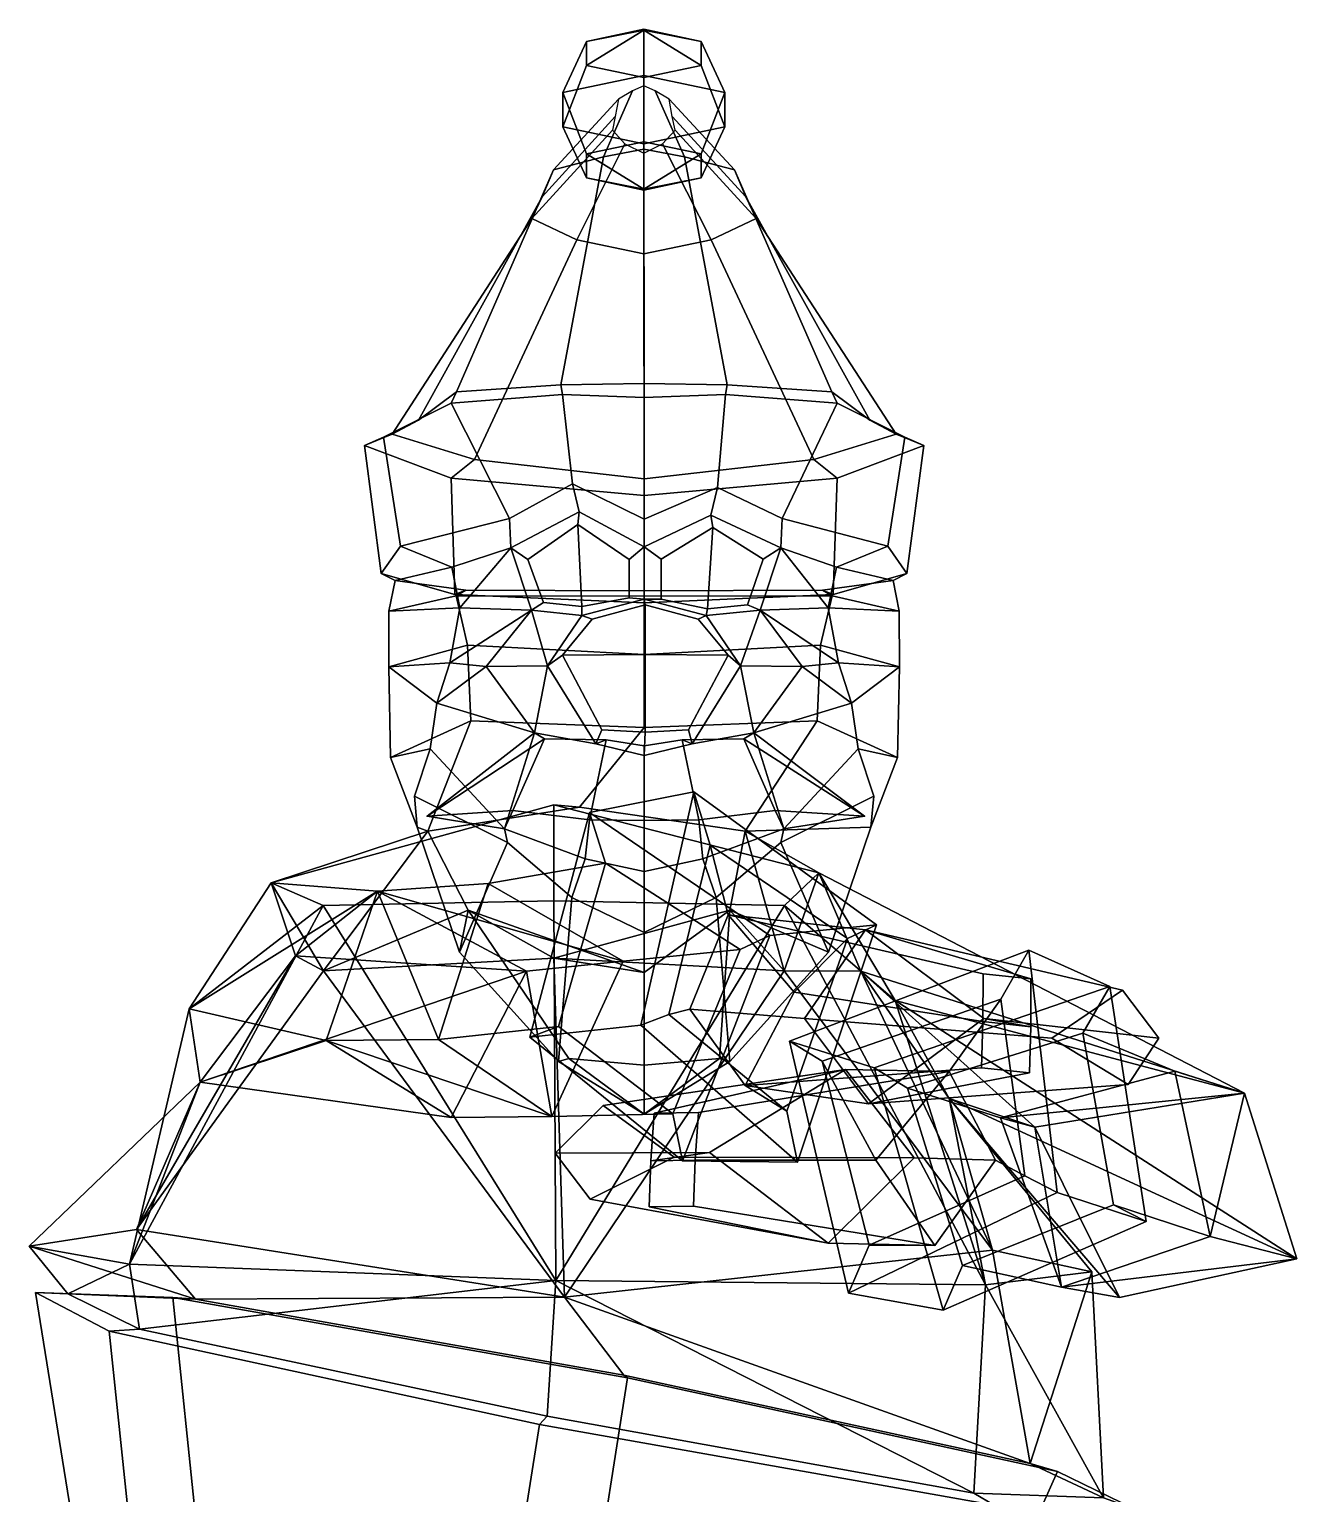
# Model space of a CAD drawing. Extents: x -127 to 175, y -163 to 359.
# Drawn here: x -126.6 to 174.9, y 11.1 to 359.3 of the extents above; entities that cross this region are included whole.
import ezdxf

# ---------------------------------------------------------------- set-up
doc = ezdxf.new("R2010")
doc.units = 0

msp = doc.modelspace()

# ---------------------------------------------------------------- linework, layer by layer
for p in [(-31.971371, 172.206116, 62.457336), (72.035202, 172.206116, 62.457336)]:
    msp.add_point(p)
for points in [[(5.949464, 356.401917, -43.923183), (19.558357, 359.2659, -50.81617), (19.558359, 348.25827, -62.08585), (0.312458, 344.208038, -52.337765)], [(19.55835, 347.810059, -23.244383), (19.558353, 359.080231, -34.727478), (5.949461, 350.674011, -30.137316)], [(5.949461, 350.674011, -30.137316), (19.558353, 359.080231, -34.727478), (5.949464, 356.401917, -43.923183)], [(19.558353, 359.080231, -34.727478), (19.558357, 359.2659, -50.81617), (5.949464, 356.401917, -43.923183)], [(19.55835, 347.810059, -23.244383), (33.167274, 350.674011, -30.137312), (19.558353, 359.080231, -34.727478)], [(19.558353, 359.080231, -34.727478), (33.167278, 356.401917, -43.923176), (19.558357, 359.2659, -50.81617)], [(33.167274, 350.674011, -30.137312), (33.167278, 356.401917, -43.923176), (19.558353, 359.080231, -34.727478)], [(33.167278, 356.401917, -43.923176), (38.804253, 344.208038, -52.337761), (19.558359, 348.25827, -62.08585), (19.558357, 359.2659, -50.81617)], [(0.312454, 336.107513, -32.84153), (5.949461, 350.674011, -30.137316), (5.949464, 356.401917, -43.923183), (0.312458, 344.208038, -52.337765)], [(38.804245, 336.107483, -32.841526), (38.804253, 344.208038, -52.337761), (33.167278, 356.401917, -43.923176), (33.167274, 350.674011, -30.137312)], [(19.55835, 332.057251, -23.09347), (19.55835, 347.810059, -23.244383), (5.949461, 350.674011, -30.137316), (0.312454, 336.107513, -32.84153)], [(5.949466, 329.64151, -55.041924), (0.312458, 344.208038, -52.337765), (19.558359, 348.25827, -62.08585), (19.558359, 332.505493, -61.93491)], [(19.55835, 332.057251, -23.09347), (38.804245, 336.107483, -32.841526), (33.167274, 350.674011, -30.137312), (19.55835, 347.810059, -23.244383)], [(33.167278, 329.64151, -55.04192), (19.558359, 332.505493, -61.93491), (19.558359, 348.25827, -62.08585), (38.804253, 344.208038, -52.337761)], [(19.548365, 345.826202, -30.277155), (16.852943, 344.662018, -30.768223), (9.973687, 328.925507, 26.226767), (19.600195, 330.736542, 29.220121)], [(19.548365, 345.826202, -30.277155), (19.600195, 330.736542, 29.220121), (29.226702, 328.925507, 26.226767), (22.243788, 344.662018, -30.768223)], [(13.512443, 342.667236, -31.609667), (12.762426, 338.558624, -33.342739), (-4.635299, 319.430664, 10.533323), (-1.956671, 325.822296, 21.097631)], [(16.852943, 344.662018, -30.768223), (13.512443, 342.667236, -31.609667), (-1.956671, 325.822296, 21.097631), (9.973687, 328.925507, 26.226767)], [(0.312454, 336.107513, -32.84153), (0.312458, 344.208038, -52.337765), (5.949466, 329.64151, -55.041924), (5.949463, 323.913574, -41.256058)], [(22.243788, 344.662018, -30.768223), (29.226702, 328.925507, 26.226767), (41.157063, 325.822296, 21.097633), (25.584288, 342.667236, -31.609665)], [(25.584288, 342.667236, -31.609665), (41.157063, 325.822296, 21.097633), (43.835686, 319.430664, 10.533326), (26.334301, 338.558624, -33.342739)], [(38.804245, 336.107483, -32.841526), (33.167274, 323.913574, -41.256054), (33.167278, 329.64151, -55.04192), (38.804253, 344.208038, -52.337761)], [(12.762426, 338.558624, -33.342739), (12.075766, 335.244446, -34.740711), (-7.087656, 314.274902, 2.011703), (-4.635299, 319.430664, 10.533323)], [(26.334301, 338.558624, -33.342739), (43.835686, 319.430664, 10.533326), (46.288048, 314.274902, 2.011707), (27.020964, 335.244446, -34.740707)], [(12.075766, 335.244446, -34.740711), (15.076711, 332.00473, -36.107235), (3.630005, 309.235016, -6.318373), (-7.087656, 314.274902, 2.011703)], [(19.55835, 332.057251, -23.09347), (0.312454, 336.107513, -32.84153), (5.949463, 323.913574, -41.256058), (19.558352, 321.049622, -34.363125)], [(19.55835, 332.057251, -23.09347), (19.558352, 321.049622, -34.363125), (33.167274, 323.913574, -41.256054), (38.804245, 336.107483, -32.841526)], [(27.020964, 335.244446, -34.740707), (46.288048, 314.274902, 2.011707), (35.570377, 309.235016, -6.318371), (24.020016, 332.00473, -36.107235)], [(15.076711, 332.00473, -36.107235), (19.548363, 329.822174, -37.027882), (19.600191, 305.839722, -11.930279), (3.630005, 309.235016, -6.318373)], [(19.558346, 321.23526, -50.451759), (5.949466, 329.64151, -55.041924), (19.558359, 332.505493, -61.93491)], [(24.020016, 332.00473, -36.107235), (35.570377, 309.235016, -6.318371), (19.600191, 305.839722, -11.930279), (19.548363, 329.822174, -37.027882)], [(19.558346, 321.23526, -50.451759), (19.558359, 332.505493, -61.93491), (33.167278, 329.64151, -55.04192)], [(-25.020376, 273.04834, 51.56694), (-0.160071, 274.691772, 64.43219), (9.973687, 328.925507, 26.226767), (-1.956671, 325.822296, 21.097631)], [(19.628193, 275.02301, 71.859871), (19.600195, 330.736542, 29.220121), (9.973687, 328.925507, 26.226767), (-0.160071, 274.691772, 64.43219)], [(5.949463, 323.913574, -41.256058), (5.949466, 329.64151, -55.041924), (19.558346, 321.23526, -50.451759)], [(33.167274, 323.913574, -41.256054), (19.558346, 321.23526, -50.451759), (33.167278, 329.64151, -55.04192)], [(19.628193, 275.02301, 71.859871), (39.416451, 274.691772, 64.43219), (29.226702, 328.925507, 26.226767), (19.600195, 330.736542, 29.220121)], [(64.276764, 273.04834, 51.56694), (41.157063, 325.822296, 21.097633), (29.226702, 328.925507, 26.226767), (39.416451, 274.691772, 64.43219)], [(-34.060909, 266.35083, 24.119753), (-25.020376, 273.04834, 51.56694), (-1.956671, 325.822296, 21.097631), (-4.635299, 319.430664, 10.533323)], [(19.558352, 321.049622, -34.363125), (5.949463, 323.913574, -41.256058), (19.558346, 321.23526, -50.451759)], [(19.558352, 321.049622, -34.363125), (19.558346, 321.23526, -50.451759), (33.167274, 323.913574, -41.256054)], [(73.317299, 266.35083, 24.119753), (43.835686, 319.430664, 10.533326), (41.157063, 325.822296, 21.097633), (64.276764, 273.04834, 51.56694)], [(-40.330849, 263.036377, 1.151556), (-34.060909, 266.35083, 24.119753), (-4.635299, 319.430664, 10.533323), (-7.087656, 314.274902, 2.011703)], [(79.587234, 263.036377, 1.151556), (46.288048, 314.274902, 2.011707), (43.835686, 319.430664, 10.533326), (73.317299, 266.35083, 24.119753)], [(-20.742933, 256.957275, -19.587427), (-40.330849, 263.036377, 1.151556), (-7.087656, 314.274902, 2.011703), (3.630005, 309.235016, -6.318373)], [(59.999313, 256.957275, -19.587427), (35.570377, 309.235016, -6.318371), (46.288048, 314.274902, 2.011707), (79.587234, 263.036377, 1.151556)], [(19.628191, 252.391937, -38.555843), (-20.742933, 256.957275, -19.587427), (3.630005, 309.235016, -6.318373), (19.600191, 305.839722, -11.930279)], [(19.628191, 252.391937, -38.555843), (19.600191, 305.839722, -11.930279), (35.570377, 309.235016, -6.318371), (59.999313, 256.957275, -19.587427)], [(-26.262728, 270.369202, 56.178581), (-25.020376, 273.04834, 51.56694), (-34.060909, 266.35083, 24.119753), (-42.359589, 262.294495, 25.529703)], [(0.228594, 272.434296, 69.337517), (-0.160071, 274.691772, 64.43219), (-25.020376, 273.04834, 51.56694), (-26.262728, 270.369202, 56.178581)], [(2.58542, 251.157349, 73.54554), (0.228594, 272.434296, 69.337517), (-26.262728, 270.369202, 56.178581), (-12.355315, 242.91156, 62.431095)], [(19.628193, 271.686127, 75.453018), (19.628193, 275.02301, 71.859871), (-0.160071, 274.691772, 64.43219), (0.228594, 272.434296, 69.337517)], [(19.628191, 242.8284, 77.769554), (19.628193, 271.686127, 75.453018), (0.228594, 272.434296, 69.337517), (2.58542, 251.157349, 73.54554)], [(19.628191, 242.8284, 77.769554), (37.074688, 250.352966, 73.615913), (39.027786, 272.434296, 69.337517), (19.628193, 271.686127, 75.453018)], [(19.628193, 271.686127, 75.453018), (39.027786, 272.434296, 69.337517), (39.416451, 274.691772, 64.43219), (19.628193, 275.02301, 71.859871)], [(37.074688, 250.352966, 73.615913), (52.483738, 242.91156, 62.431103), (65.519119, 270.369171, 56.178581), (39.027786, 272.434296, 69.337517)], [(39.027786, 272.434296, 69.337517), (65.519119, 270.369171, 56.178581), (64.276764, 273.04834, 51.56694), (39.416451, 274.691772, 64.43219)], [(65.519119, 270.369171, 56.178581), (81.615974, 262.294495, 25.529703), (73.317299, 266.35083, 24.119753), (64.276764, 273.04834, 51.56694)], [(-12.355315, 242.91156, 62.431095), (-26.262728, 270.369202, 56.178581), (-42.359589, 262.294495, 25.529703), (-38.312523, 236.339661, 43.871044)], [(52.483738, 242.91156, 62.431103), (77.568916, 236.339661, 43.871044), (81.615974, 262.294495, 25.529703), (65.519119, 270.369171, 56.178581)], [(-42.359589, 262.294495, 25.529703), (-34.060909, 266.35083, 24.119753), (-40.330849, 263.036377, 1.151556), (-46.885277, 260.283508, -0.272045)], [(81.615974, 262.294495, 25.529703), (86.141663, 260.283508, -0.272045), (79.587234, 263.036377, 1.151556), (73.317299, 266.35083, 24.119753)], [(-46.885277, 260.283508, -0.272045), (-40.330849, 263.036377, 1.151556), (-20.742933, 256.957275, -19.587427), (-26.27165, 252.506104, -23.021252)], [(-38.312523, 236.339661, 43.871044), (-42.359589, 262.294495, 25.529703), (-46.885277, 260.283508, -0.272045), (-42.885941, 229.900299, 6.569242)], [(86.141663, 260.283508, -0.272045), (65.528038, 252.506104, -23.021252), (59.999313, 256.957275, -19.587427), (79.587234, 263.036377, 1.151556)], [(77.568916, 236.339661, 43.871044), (82.142326, 229.900299, 6.569242), (86.141663, 260.283508, -0.272045), (81.615974, 262.294495, 25.529703)], [(-42.885941, 229.900299, 6.569242), (-46.885277, 260.283508, -0.272045), (-26.27165, 252.506104, -23.021252), (-25.376324, 224.893066, -19.244621)], [(82.142326, 229.900299, 6.569242), (64.632713, 224.893066, -19.244621), (65.528038, 252.506104, -23.021252), (86.141663, 260.283508, -0.272045)], [(-26.27165, 252.506104, -23.021252), (-20.742933, 256.957275, -19.587427), (19.628191, 252.391937, -38.555843), (19.628191, 248.39328, -42.775372)], [(65.528038, 252.506104, -23.021252), (19.628191, 248.39328, -42.775372), (19.628191, 252.391937, -38.555843), (59.999313, 256.957275, -19.587427)], [(-25.376324, 224.893066, -19.244621), (-26.27165, 252.506104, -23.021252), (19.628191, 248.39328, -42.775372), (19.628189, 222.88504, -38.912556)], [(2.58542, 251.157349, 73.54554), (-12.355315, 242.91156, 62.431095), (-12.062606, 235.97821, 60.931107), (4.154111, 244.5112, 72.894707)], [(19.628191, 242.8284, 77.769554), (2.58542, 251.157349, 73.54554), (4.154111, 244.5112, 72.894707), (19.628191, 236.220062, 75.045845)], [(64.632713, 224.893066, -19.244621), (19.628189, 222.88504, -38.912556), (19.628191, 248.39328, -42.775372), (65.528038, 252.506104, -23.021252)], [(19.628191, 242.8284, 77.769554), (19.628191, 236.220062, 75.045845), (35.505993, 243.704346, 72.908783), (37.074688, 250.352966, 73.615913)], [(37.074688, 250.352966, 73.615913), (35.505993, 243.704346, 72.908783), (52.191025, 235.97821, 60.931107), (52.483738, 242.91156, 62.431103)], [(3.895263, 241.538635, 70.4319), (4.154111, 244.5112, 72.894707), (-12.062606, 235.97821, 60.931107), (-8.041869, 233.169922, 60.616325)], [(3.895263, 241.538635, 70.4319), (16.043137, 233.166748, 72.05793), (19.628191, 236.220062, 75.045845), (4.154111, 244.5112, 72.894707)], [(-26.146982, 231.401642, 44.291542), (-12.062606, 235.97821, 60.931107), (-12.355315, 242.91156, 62.431095), (-38.312523, 236.339661, 43.871044)], [(4.79462, 222.045532, 68.602371), (3.895263, 241.538635, 70.4319), (-8.041869, 233.169922, 60.616325), (-4.294868, 222.980103, 63.510147)], [(16.043137, 233.166748, 72.05793), (3.895263, 241.538635, 70.4319), (4.79462, 222.045532, 68.602371), (16.043137, 224.0495, 72.90213)], [(36.012863, 240.843506, 70.23085), (35.505993, 243.704346, 72.908783), (19.628191, 236.220062, 75.045845), (23.666384, 233.286011, 72.238243)], [(23.666384, 233.286011, 72.238243), (23.666384, 223.781403, 73.280487), (34.69585, 221.433167, 67.97216), (36.012863, 240.843506, 70.23085)], [(34.69585, 221.433167, 67.97216), (44.258175, 222.429199, 61.68544), (47.932209, 233.289429, 58.112831), (36.012863, 240.843506, 70.23085)], [(36.012863, 240.843506, 70.23085), (47.932209, 233.289429, 58.112831), (52.191025, 235.97821, 60.931107), (35.505993, 243.704346, 72.908783)], [(65.403366, 231.401642, 44.291542), (77.568916, 236.339661, 43.871044), (52.483738, 242.91156, 62.431103), (52.191025, 235.97821, 60.931107)], [(-38.312523, 236.339661, 43.871044), (-42.885941, 229.900299, 6.569242), (-39.580399, 228.237183, 7.375285), (-26.146982, 231.401642, 44.291542)], [(-24.174232, 221.700012, 44.618198), (-12.062606, 235.97821, 60.931107), (-26.146982, 231.401642, 44.291542)], [(-7.132339, 221.139404, 64.51149), (-12.062606, 235.97821, 60.931107), (-24.174232, 221.700012, 44.618198)], [(-4.294868, 222.980103, 63.510147), (-8.041869, 233.169922, 60.616325), (-12.062606, 235.97821, 60.931107), (-7.132339, 221.139404, 64.51149)], [(16.043137, 224.0495, 72.90213), (19.628191, 223.802063, 76.106529), (19.628191, 236.220062, 75.045845), (16.043137, 233.166748, 72.05793)], [(23.666384, 223.781403, 73.280487), (23.666384, 233.286011, 72.238243), (19.628191, 236.220062, 75.045845), (19.628191, 223.802063, 76.106529)], [(44.258175, 222.429199, 61.68544), (47.260761, 221.139404, 64.51149), (52.191025, 235.97821, 60.931107), (47.932209, 233.289429, 58.112831)], [(47.260761, 221.139404, 64.51149), (63.430611, 221.700012, 44.618198), (52.191025, 235.97821, 60.931107)], [(63.430611, 221.700012, 44.618198), (65.403366, 231.401642, 44.291542), (52.191025, 235.97821, 60.931107)], [(77.568916, 236.339661, 43.871044), (65.403366, 231.401642, 44.291542), (78.836792, 228.237183, 7.375285), (82.142326, 229.900299, 6.569242)], [(-42.885941, 229.900299, 6.569242), (-25.376324, 224.893066, -19.244621), (-22.790195, 225.941895, -18.937723), (-39.580399, 228.237183, 7.375285)], [(-26.146982, 231.401642, 44.291542), (-39.580399, 228.237183, 7.375285), (-41.084808, 220.88385, 8.424358), (-24.174232, 221.700012, 44.618198)], [(82.142326, 229.900299, 6.569242), (78.836792, 228.237183, 7.375285), (62.046581, 225.941895, -18.937723), (64.632713, 224.893066, -19.244621)], [(65.403366, 231.401642, 44.291542), (63.430611, 221.700012, 44.618198), (80.341194, 220.88385, 8.424358), (78.836792, 228.237183, 7.375285)], [(-41.084808, 220.88385, 8.424358), (-39.580399, 228.237183, 7.375285), (-22.790195, 225.941895, -18.937723), (-25.102558, 224.563232, -21.365282)], [(80.341194, 220.88385, 8.424358), (64.35894, 224.563232, -21.365282), (62.046581, 225.941895, -18.937723), (78.836792, 228.237183, 7.375285)], [(-41.10659, 207.689941, 10.603291), (-41.084808, 220.88385, 8.424358), (-25.102558, 224.563232, -21.365282), (-22.35778, 212.86618, -22.849012)], [(-25.376324, 224.893066, -19.244621), (19.628189, 222.88504, -38.912556), (19.628189, 225.715363, -36.097126), (-22.790195, 225.941895, -18.937723)], [(-25.102558, 224.563232, -21.365282), (-22.790195, 225.941895, -18.937723), (19.628189, 225.715363, -36.097126), (19.628187, 224.489075, -36.442921)], [(-22.35778, 212.86618, -22.849012), (-25.102558, 224.563232, -21.365282), (19.628187, 224.489075, -36.442921), (19.628178, 210.612854, -34.983601)], [(4.79462, 222.045532, 68.602371), (-4.294868, 222.980103, 63.510147), (-7.132339, 221.139404, 64.51149), (4.827512, 219.85849, 70.798203)], [(4.79462, 222.045532, 68.602371), (4.827512, 219.85849, 70.798203), (19.628191, 223.802063, 76.106529), (16.043137, 224.0495, 72.90213)], [(19.886574, 222.41571, 90.498352), (19.628191, 223.802063, 76.106529), (4.827512, 219.85849, 70.798203), (7.2637, 218.981445, 86.981834)], [(61.614162, 212.86618, -22.849012), (19.628178, 210.612854, -34.983601), (19.628187, 224.489075, -36.442921), (64.35894, 224.563232, -21.365282)], [(64.35894, 224.563232, -21.365282), (19.628187, 224.489075, -36.442921), (19.628189, 225.715363, -36.097126), (62.046581, 225.941895, -18.937723)], [(64.632713, 224.893066, -19.244621), (62.046581, 225.941895, -18.937723), (19.628189, 225.715363, -36.097126), (19.628189, 222.88504, -38.912556)], [(19.886574, 222.41571, 90.498352), (32.509445, 218.981445, 86.981834), (34.428871, 219.85849, 70.798203), (19.628191, 223.802063, 76.106529)], [(34.69585, 221.433167, 67.97216), (23.666384, 223.781403, 73.280487), (19.628191, 223.802063, 76.106529), (34.428871, 219.85849, 70.798203)], [(80.362976, 207.689941, 10.603291), (61.614162, 212.86618, -22.849012), (64.35894, 224.563232, -21.365282), (80.341194, 220.88385, 8.424358)], [(-24.174232, 221.700012, 44.618198), (-41.084808, 220.88385, 8.424358), (-41.10659, 207.689941, 10.603291), (-26.616001, 208.60083, 44.467022)], [(-26.616001, 208.60083, 44.467022), (-7.132339, 221.139404, 64.51149), (-24.174232, 221.700012, 44.618198)], [(-17.962025, 207.784119, 67.688042), (-7.132339, 221.139404, 64.51149), (-26.616001, 208.60083, 44.467022)], [(-17.962025, 207.784119, 67.688042), (-3.330264, 207.937439, 70.722473), (-7.132339, 221.139404, 64.51149)], [(-3.330264, 207.937439, 70.722473), (4.827512, 219.85849, 70.798203), (-7.132339, 221.139404, 64.51149)], [(0.187371, 210.417114, 88.179169), (7.2637, 218.981445, 86.981834), (4.827512, 219.85849, 70.798203), (-3.330264, 207.937439, 70.722473)], [(19.886574, 210.598816, 94.62838), (19.886574, 222.41571, 90.498352), (7.2637, 218.981445, 86.981834), (0.187371, 210.417114, 88.179169)], [(19.886574, 210.598816, 94.62838), (39.585773, 210.417114, 88.179169), (32.509445, 218.981445, 86.981834), (19.886574, 222.41571, 90.498352)], [(39.585773, 210.417114, 88.179169), (42.586647, 207.937439, 70.722473), (34.428871, 219.85849, 70.798203), (32.509445, 218.981445, 86.981834)], [(34.69585, 221.433167, 67.97216), (34.428871, 219.85849, 70.798203), (47.260761, 221.139404, 64.51149), (44.258175, 222.429199, 61.68544)], [(42.586647, 207.937439, 70.722473), (47.260761, 221.139404, 64.51149), (34.428871, 219.85849, 70.798203)], [(57.218407, 207.784119, 67.688042), (47.260761, 221.139404, 64.51149), (42.586647, 207.937439, 70.722473)], [(65.872391, 208.60083, 44.467022), (63.430611, 221.700012, 44.618198), (47.260761, 221.139404, 64.51149)], [(57.218407, 207.784119, 67.688042), (65.872391, 208.60083, 44.467022), (47.260761, 221.139404, 64.51149)], [(63.430611, 221.700012, 44.618198), (65.872391, 208.60083, 44.467022), (80.362976, 207.689941, 10.603291), (80.341194, 220.88385, 8.424358)], [(-40.670235, 186.135681, 11.965978), (-41.10659, 207.689941, 10.603291), (-22.35778, 212.86618, -22.849012), (-21.565063, 194.87851, -19.938166)], [(-21.565063, 194.87851, -19.938166), (-22.35778, 212.86618, -22.849012), (19.628178, 210.612854, -34.983601), (19.628178, 193.252808, -30.552441)], [(60.821445, 194.87851, -19.938166), (19.628178, 193.252808, -30.552441), (19.628178, 210.612854, -34.983601), (61.614162, 212.86618, -22.849012)], [(79.926628, 186.135681, 11.965977), (60.821445, 194.87851, -19.938166), (61.614162, 212.86618, -22.849012), (80.362976, 207.689941, 10.603291)], [(9.611699, 192.669128, 83.343475), (0.187371, 210.417114, 88.179169), (-3.330264, 207.937439, 70.722473), (8.161731, 189.350403, 70.473747)], [(19.886574, 192.147644, 88.573502), (19.886574, 210.598816, 94.62838), (0.187371, 210.417114, 88.179169), (9.611699, 192.669128, 83.343475)], [(19.886574, 192.147644, 88.573502), (30.161448, 192.669128, 83.343475), (39.585773, 210.417114, 88.179169), (19.886574, 210.598816, 94.62838)], [(30.161448, 192.669128, 83.343475), (31.094652, 189.350403, 70.473747), (42.586647, 207.937439, 70.722473), (39.585773, 210.417114, 88.179169)], [(-26.616001, 208.60083, 44.467022), (-41.10659, 207.689941, 10.603291), (-29.682076, 199.077454, 43.910244)], [(-31.287819, 188.147583, 44.088947), (-29.682076, 199.077454, 43.910244), (-41.10659, 207.689941, 10.603291), (-40.670235, 186.135681, 11.965978)], [(-29.682076, 199.077454, 43.910244), (-17.962025, 207.784119, 67.688042), (-26.616001, 208.60083, 44.467022)], [(-6.465404, 191.970764, 64.57061), (-17.962025, 207.784119, 67.688042), (-29.682076, 199.077454, 43.910244)], [(-6.465404, 191.970764, 64.57061), (-3.330264, 207.937439, 70.722473), (-17.962025, 207.784119, 67.688042)], [(8.161731, 189.350403, 70.473747), (-3.330264, 207.937439, 70.722473), (-6.465404, 191.970764, 64.57061)], [(31.094652, 189.350403, 70.473747), (45.721786, 191.970764, 64.57061), (42.586647, 207.937439, 70.722473)], [(45.721786, 191.970764, 64.57061), (57.218407, 207.784119, 67.688042), (42.586647, 207.937439, 70.722473)], [(45.721786, 191.970764, 64.57061), (68.938461, 199.077454, 43.910244), (57.218407, 207.784119, 67.688042)], [(68.938461, 199.077454, 43.910244), (65.872391, 208.60083, 44.467022), (57.218407, 207.784119, 67.688042)], [(65.872391, 208.60083, 44.467022), (68.938461, 199.077454, 43.910244), (80.362976, 207.689941, 10.603291)], [(70.544205, 188.147583, 44.088947), (79.926628, 186.135681, 11.965977), (80.362976, 207.689941, 10.603291), (68.938461, 199.077454, 43.910244)], [(-31.287819, 188.147583, 44.088947), (-13.573413, 169.144806, 70.879959), (-6.465404, 191.970764, 64.57061), (-29.682076, 199.077454, 43.910244)], [(70.544205, 188.147583, 44.088947), (68.938461, 199.077454, 43.910244), (45.721786, 191.970764, 64.57061), (52.829796, 169.144806, 70.879959)], [(-34.341694, 169.524017, 16.07509), (-40.670235, 186.135681, 11.965978), (-21.565063, 194.87851, -19.938166), (-31.785681, 168.64563, 17.863941)], [(-4.099214, 190.55011, 78.570831), (-6.465404, 191.970764, 64.57061), (-31.971371, 172.206116, 62.457336)], [(-31.971371, 172.206116, 62.457336), (-6.465404, 191.970764, 64.57061), (-13.573413, 169.144806, 70.879959)], [(-31.785681, 168.64563, 17.863941), (-21.565063, 194.87851, -19.938166), (19.628178, 193.252808, -30.552441), (4.272849, 174.308746, -2.106476)], [(-4.099214, 190.55011, 78.570831), (10.598157, 190.287842, 78.687943), (8.161731, 189.350403, 70.473747), (-6.465404, 191.970764, 64.57061)], [(43.698383, 168.64563, 17.863939), (4.272849, 174.308746, -2.106476), (19.628178, 193.252808, -30.552441), (60.821445, 194.87851, -19.938166)], [(19.886574, 192.147644, 88.573502), (9.611699, 192.669128, 83.343475), (8.161731, 189.350403, 70.473747), (19.628191, 186.563049, 76.393234)], [(19.886574, 192.147644, 88.573502), (19.628191, 186.563049, 76.393234), (31.094652, 189.350403, 70.473747), (30.161448, 192.669128, 83.343475)], [(43.355598, 190.55011, 78.570831), (45.721786, 191.970764, 64.57061), (31.094652, 189.350403, 70.473747), (28.658226, 190.287842, 78.687943)], [(43.355598, 190.55011, 78.570831), (72.035202, 172.206116, 62.457336), (45.721786, 191.970764, 64.57061)], [(73.598076, 169.524017, 16.075089), (43.698383, 168.64563, 17.863939), (60.821445, 194.87851, -19.938166), (79.926628, 186.135681, 11.965977)], [(72.035202, 172.206116, 62.457336), (52.829796, 169.144806, 70.879959), (45.721786, 191.970764, 64.57061)], [(-34.341694, 169.524017, 16.07509), (-35.011044, 176.889496, 47.259228), (-31.287819, 188.147583, 44.088947), (-40.670235, 186.135681, 11.965978)], [(-31.287819, 188.147583, 44.088947), (-35.011044, 176.889496, 47.259228), (-12.890243, 165.923065, 61.868774), (-13.573413, 169.144806, 70.879959)], [(-11.576415, 173.501404, 80.964844), (-4.099214, 190.55011, 78.570831), (-31.971371, 172.206116, 62.457336)], [(10.598157, 190.287842, 78.687943), (-4.099214, 190.55011, 78.570831), (-11.576415, 173.501404, 80.964844), (6.637204, 171.310089, 89.632408)], [(6.637204, 171.310089, 89.632408), (19.628191, 171.106628, 90.316116), (19.628191, 188.87384, 81.436508), (10.598157, 190.287842, 78.687943)], [(19.628191, 188.87384, 81.436508), (19.628191, 186.563049, 76.393234), (8.161731, 189.350403, 70.473747), (10.598157, 190.287842, 78.687943)], [(32.619179, 171.310089, 89.632408), (28.658226, 190.287842, 78.687943), (19.628191, 188.87384, 81.436508), (19.628191, 171.106628, 90.316116)], [(19.628191, 188.87384, 81.436508), (28.658226, 190.287842, 78.687943), (31.094652, 189.350403, 70.473747), (19.628191, 186.563049, 76.393234)], [(28.658226, 190.287842, 78.687943), (32.619179, 171.310089, 89.632408), (50.832798, 173.501404, 80.964844), (43.355598, 190.55011, 78.570831)], [(50.832798, 173.501404, 80.964844), (72.035202, 172.206116, 62.457336), (43.355598, 190.55011, 78.570831)], [(70.544205, 188.147583, 44.088947), (52.829796, 169.144806, 70.879959), (52.146626, 165.923065, 61.868774), (74.267433, 176.889496, 47.259228)], [(73.598076, 169.524017, 16.075089), (79.926628, 186.135681, 11.965977), (70.544205, 188.147583, 44.088947), (74.267433, 176.889496, 47.259228)], [(18.82136, 122.499359, 206.191589), (31.489553, 177.960297, 181.13266), (6.671842, 173.052612, 160.897537), (-7.522349, 119.63208, 186.321945)], [(49.513577, 143.835571, 110.690933), (6.671842, 173.052612, 160.897537), (31.489553, 177.960297, 181.13266), (74.940384, 146.313751, 131.776413)], [(18.82136, 122.499359, 206.191589), (25.528318, 125.03598, 197.341125), (35.369759, 165.299347, 177.98053), (31.489553, 177.960297, 181.13266)], [(74.940384, 146.313751, 131.776413), (31.489553, 177.960297, 181.13266), (35.369759, 165.299347, 177.98053), (68.042732, 143.077179, 140.965988)], [(-1.853932, 174.900818, 2.414005), (-1.857344, 152.070068, -48.561859), (-56.752666, 150.964569, -39.722935), (-69.100403, 156.30014, -4.480221)], [(-1.853932, 174.900818, 2.414005), (-69.100403, 156.30014, -4.480221), (-31.785681, 168.64563, 17.863941), (4.272849, 174.308746, -2.106476)], [(-12.890243, 165.923065, 61.868774), (-35.011044, 176.889496, 47.259228), (-34.341694, 169.524017, 16.07509), (-24.263626, 139.876556, 32.069515)], [(-1.853932, 174.900818, 2.414005), (61.159542, 158.675873, -1.488759), (53.064346, 150.964569, -39.722935), (-1.857344, 152.070068, -48.561859)], [(4.272849, 174.308746, -2.106476), (43.698383, 168.64563, 17.863939), (61.159542, 158.675873, -1.488759), (-1.853932, 174.900818, 2.414005)], [(52.146626, 165.923065, 61.868774), (63.520008, 139.876556, 32.069515), (73.598076, 169.524017, 16.075089), (74.267433, 176.889496, 47.259228)], [(-13.573413, 169.144806, 70.879959), (-11.576415, 173.501404, 80.964844), (-31.971371, 172.206116, 62.457336)], [(6.637204, 171.310089, 89.632408), (-11.576415, 173.501404, 80.964844), (-13.573413, 169.144806, 70.879959), (5.635577, 162.011047, 79.726784)], [(-7.522349, 119.63208, 186.321945), (6.671842, 173.052612, 160.897537), (10.422554, 160.988525, 157.826309), (-0.70543, 122.167633, 177.332352)], [(19.628191, 171.106628, 90.316116), (6.637204, 171.310089, 89.632408), (5.635577, 162.011047, 79.726784), (19.628191, 159.04425, 85.198151)], [(49.513577, 143.835571, 110.690933), (42.503601, 140.503601, 120.036133), (10.422554, 160.988525, 157.826309), (6.671842, 173.052612, 160.897537)], [(19.628191, 171.106628, 90.316116), (19.628191, 159.04425, 85.198151), (33.620804, 162.011047, 79.726784), (32.619179, 171.310089, 89.632408)], [(32.619179, 171.310089, 89.632408), (33.620804, 162.011047, 79.726784), (52.829796, 169.144806, 70.879959), (50.832798, 173.501404, 80.964844)], [(52.829796, 169.144806, 70.879959), (72.035202, 172.206116, 62.457336), (50.832798, 173.501404, 80.964844)], [(-69.100403, 156.30014, -4.480221), (-56.614574, 135.401886, 55.802441), (-31.785681, 168.64563, 17.863941)], [(-56.614574, 135.401886, 55.802441), (-22.191244, 149.813568, 40.793888), (-31.785681, 168.64563, 17.863941)], [(-24.263626, 139.876556, 32.069515), (-34.341694, 169.524017, 16.07509), (-31.785681, 168.64563, 17.863941), (-22.191244, 149.813568, 40.793888)], [(2.453282, 152.859558, 81.774635), (5.635577, 162.011047, 79.726784), (-13.573413, 169.144806, 70.879959), (-12.890243, 165.923065, 61.868774)], [(36.803097, 152.859558, 81.774635), (52.146626, 165.923065, 61.868774), (52.829796, 169.144806, 70.879959), (33.620804, 162.011047, 79.726784)], [(63.520008, 139.876556, 32.069515), (39.996216, 149.813568, 40.793888), (43.698383, 168.64563, 17.863939), (73.598076, 169.524017, 16.075089)], [(52.935226, 135.401855, 55.802437), (43.698383, 168.64563, 17.863939), (39.996216, 149.813568, 40.793888)], [(61.159542, 158.675873, -1.488759), (43.698383, 168.64563, 17.863939), (52.935226, 135.401855, 55.802437)], [(-0.731843, 113.875031, 63.821434), (2.453282, 152.859558, 81.774635), (-12.890243, 165.923065, 61.868774), (-24.263626, 139.876556, 32.069515)], [(30.49922, 126.28125, 184.112595), (39.592201, 148.743561, 167.767532), (35.369759, 165.299347, 177.98053), (25.528318, 125.03598, 197.341125)], [(55.291569, 130.310455, 142.788666), (68.042732, 143.077179, 140.965988), (35.369759, 165.299347, 177.98053), (39.592201, 148.743561, 167.767532)], [(39.988224, 113.875031, 63.821434), (63.520008, 139.876556, 32.069515), (52.146626, 165.923065, 61.868774), (36.803097, 152.859558, 81.774635)], [(-0.70543, 122.167633, 177.332352), (10.422554, 160.988525, 157.826309), (-17.451403, 156.171936, 135.307678), (-29.315514, 119.039398, 155.511093)], [(-17.451403, 156.171936, 135.307678), (10.422554, 160.988525, 157.826309), (42.503601, 140.503601, 120.036133), (14.651062, 137.696838, 97.21035)], [(19.628191, 144.514069, 88.140846), (19.628191, 159.04425, 85.198151), (5.635577, 162.011047, 79.726784), (2.453282, 152.859558, 81.774635)], [(19.628191, 144.514069, 88.140846), (36.803097, 152.859558, 81.774635), (33.620804, 162.011047, 79.726784), (19.628191, 159.04425, 85.198151)], [(71.149864, 135.313904, 43.383045), (61.159542, 158.675873, -1.488759), (52.935226, 135.401855, 55.802437)], [(79.321823, 128.3125, -33.13237), (53.064346, 150.964569, -39.722935), (61.159542, 158.675873, -1.488759)], [(71.149864, 135.313904, 43.383045), (162.480103, 106.338013, 39.383327), (61.159542, 158.675873, -1.488759)], [(79.321823, 128.3125, -33.13237), (61.159542, 158.675873, -1.488759), (162.480103, 106.338013, 39.383327)], [(-88.612221, 126.347473, -20.511158), (-69.100403, 156.30014, -4.480221), (-56.752666, 150.964569, -39.722935)], [(-88.612221, 126.347473, -20.511158), (-43.767475, 154.315033, 88.724106), (-69.100403, 156.30014, -4.480221)], [(-88.612221, 126.347473, -20.511158), (-56.020138, 118.820343, 105.61573), (-43.767475, 154.315033, 88.724106)], [(-63.290676, 138.938324, 23.142221), (-56.614574, 135.401886, 55.802441), (-69.100403, 156.30014, -4.480221)], [(-63.290676, 138.938324, 23.142221), (-69.100403, 156.30014, -4.480221), (-43.767475, 154.315033, 88.724106)], [(-63.290676, 138.938324, 23.142221), (-43.767475, 154.315033, 88.724106), (-8.319606, 135.321503, 59.985538)], [(-29.315514, 119.039398, 155.511093), (-43.767475, 154.315033, 88.724106), (-56.020138, 118.820343, 105.61573)], [(14.651062, 137.696838, 97.21035), (-43.767475, 154.315033, 88.724106), (-17.451403, 156.171936, 135.307678)], [(-29.315514, 119.039398, 155.511093), (-17.451403, 156.171936, 135.307678), (-43.767475, 154.315033, 88.724106)], [(14.651062, 137.696838, 97.21035), (-8.319606, 135.321503, 59.985538), (-43.767475, 154.315033, 88.724106)], [(-102.821693, 65.685303, -70.42495), (-56.752666, 150.964569, -39.722935), (-1.367341, 61.732559, -106.045204)], [(-102.821693, 65.685303, -70.42495), (-88.612221, 126.347473, -20.511158), (-56.752666, 150.964569, -39.722935)], [(-1.367341, 61.732559, -106.045204), (-56.752666, 150.964569, -39.722935), (-1.857344, 152.070068, -48.561859)], [(-1.823221, 138.404663, 62.739731), (-22.191244, 149.813568, 40.793888), (-56.614574, 135.401886, 55.802441)], [(-0.731843, 113.875031, 63.821434), (-24.263626, 139.876556, 32.069515), (-22.191244, 149.813568, 40.793888), (1.687102, 114.567322, 47.914745)], [(1.687102, 114.567322, 47.914745), (-22.191244, 149.813568, 40.793888), (19.628191, 134.969849, 21.971596), (19.628191, 112.933167, 43.618671)], [(19.628191, 134.969849, 21.971596), (-22.191244, 149.813568, 40.793888), (-1.823221, 138.404663, 62.739731)], [(-1.367341, 61.732559, -106.045204), (-1.857344, 152.070068, -48.561859), (53.064346, 150.964569, -39.722935)], [(19.628191, 134.969849, 21.971596), (-1.823221, 138.404663, 62.739731), (39.996216, 149.813568, 40.793888)], [(-1.823221, 138.404663, 62.739731), (52.935226, 135.401855, 55.802437), (39.996216, 149.813568, 40.793888)], [(100.816544, 60.7603, -73.013657), (-1.367341, 61.732559, -106.045204), (53.064346, 150.964569, -39.722935)], [(19.628191, 101.357864, 67.06337), (19.628191, 144.514069, 88.140846), (2.453282, 152.859558, 81.774635), (-0.731843, 113.875031, 63.821434)], [(19.628191, 101.357864, 67.06337), (39.988224, 113.875031, 63.821434), (36.803097, 152.859558, 81.774635), (19.628191, 144.514069, 88.140846)], [(37.569279, 114.567322, 47.914745), (19.628191, 112.933167, 43.618671), (19.628191, 134.969849, 21.971596), (39.996216, 149.813568, 40.793888)], [(39.988224, 113.875031, 63.821434), (37.569279, 114.567322, 47.914745), (39.996216, 149.813568, 40.793888), (63.520008, 139.876556, 32.069515)], [(100.816544, 60.7603, -73.013657), (53.064346, 150.964569, -39.722935), (79.321823, 128.3125, -33.13237)], [(28.796669, 90.188095, 144.41066), (49.513577, 143.835571, 110.690933), (74.940384, 146.313751, 131.776413), (56.092533, 89.917252, 164.965881)], [(57.796894, 124.093262, 211.376083), (72.264946, 145.13147, 185.539413), (39.592201, 148.743561, 167.767532), (30.49922, 126.28125, 184.112595)], [(100.198372, 123.348969, 136.380188), (55.291569, 130.310455, 142.788666), (39.592201, 148.743561, 167.767532), (100.298485, 134.707825, 136.753738)], [(111.649796, 133.460693, 142.841003), (100.298485, 134.707825, 136.753738), (39.592201, 148.743561, 167.767532), (72.264946, 145.13147, 185.539413)], [(56.092533, 89.917252, 164.965881), (74.940384, 146.313751, 131.776413), (68.042732, 143.077179, 140.965988), (53.553303, 102.047638, 166.493057)], [(28.796669, 90.188095, 144.41066), (26.454256, 101.422363, 145.813324), (42.503601, 140.503601, 120.036133), (49.513577, 143.835571, 110.690933)], [(43.655304, 108.134521, 163.588715), (53.553303, 102.047638, 166.493057), (68.042732, 143.077179, 140.965988), (55.291569, 130.310455, 142.788666)], [(116.657005, 119.378174, 222.184296), (133.44928, 130.765778, 214.190674), (72.264946, 145.13147, 185.539413), (57.796894, 124.093262, 211.376083)], [(142.060211, 119.378174, 198.11377), (100.435829, 124.093262, 162.812943), (72.264946, 145.13147, 185.539413), (133.44928, 130.765778, 214.190674)], [(111.624489, 122.100067, 142.366364), (111.649796, 133.460693, 142.841003), (72.264946, 145.13147, 185.539413), (100.435829, 124.093262, 162.812943)], [(14.651062, 137.696838, 97.21035), (42.503601, 140.503601, 120.036133), (26.454256, 101.422363, 145.813324), (-2.31925, 100.758453, 123.855827)], [(74.359886, 112.320648, 77.756691), (54.195126, 118.660553, 103.260612), (111.125854, 140.324066, 143.448929), (130.415451, 131.678162, 118.90052)], [(54.195126, 118.660553, 103.260612), (61.970047, 113.935272, 110.988724), (104.472099, 128.680603, 141.1147), (111.125854, 140.324066, 143.448929)], [(117.847931, 82.702805, 165.786194), (111.125854, 140.324066, 143.448929), (104.472099, 128.680603, 141.1147), (110.191864, 86.69455, 158.356583)], [(117.847931, 82.702805, 165.786194), (139.052673, 75.775406, 141.303848), (130.415451, 131.678162, 118.90052), (111.125854, 140.324066, 143.448929)], [(-101.155083, 73.888123, 83.716072), (-63.290676, 138.938324, 23.142221), (-85.997025, 108.950439, 7.976393)], [(-101.155083, 73.888123, 83.716072), (-56.614574, 135.401886, 55.802441), (-63.290676, 138.938324, 23.142221)], [(-85.997025, 108.950439, 7.976393), (-63.290676, 138.938324, 23.142221), (-8.319606, 135.321503, 59.985538)], [(0.698704, 57.777344, 112.339195), (-1.823221, 138.404663, 62.739731), (-56.614574, 135.401886, 55.802441)], [(-2.31925, 100.758453, 123.855827), (-8.319606, 135.321503, 59.985538), (14.651062, 137.696838, 97.21035)], [(0.698704, 57.777344, 112.339195), (52.935226, 135.401855, 55.802437), (-1.823221, 138.404663, 62.739731)], [(0.698704, 57.777344, 112.339195), (-56.614574, 135.401886, 55.802441), (-101.155083, 73.888123, 83.716072)], [(-26.242104, 100.520691, 81.861656), (-85.997025, 108.950439, 7.976393), (-8.319606, 135.321503, 59.985538)], [(-2.31925, 100.758453, 123.855827), (-26.242104, 100.520691, 81.861656), (-8.319606, 135.321503, 59.985538)], [(0.698704, 57.777344, 112.339195), (102.483147, 68.96312, 81.127373), (52.935226, 135.401855, 55.802437)], [(102.483147, 68.96312, 81.127373), (71.149864, 135.313904, 43.383045), (52.935226, 135.401855, 55.802437)], [(102.483147, 68.96312, 81.127373), (92.185204, 105.082977, 4.385686), (71.149864, 135.313904, 43.383045)], [(92.185204, 105.082977, 4.385686), (112.589699, 98.262985, 53.501259), (71.149864, 135.313904, 43.383045)], [(71.149864, 135.313904, 43.383045), (112.589699, 98.262985, 53.501259), (162.480103, 106.338013, 39.383327)], [(111.624489, 122.100067, 142.366364), (100.198372, 123.348969, 136.380188), (100.298485, 134.707825, 136.753738), (111.649796, 133.460693, 142.841003)], [(99.898308, 112.375092, 136.511566), (43.655304, 108.134521, 163.588715), (55.291569, 130.310455, 142.788666), (100.198372, 123.348969, 136.380188)], [(74.359886, 112.320648, 77.756691), (130.415451, 131.678162, 118.90052), (124.011185, 120.595459, 116.619934), (82.254692, 107.476257, 85.616608)], [(134.748077, 108.371735, 212.240891), (142.060211, 119.378174, 198.11377), (133.44928, 130.765778, 214.190674), (116.657005, 119.378174, 222.184296)], [(139.052673, 75.775406, 141.303848), (131.264374, 79.790482, 133.758392), (124.011185, 120.595459, 116.619934), (130.415451, 131.678162, 118.90052)], [(-102.821693, 65.685303, -70.42495), (-85.997025, 108.950439, 7.976393), (-88.612221, 126.347473, -20.511158)], [(-85.997025, 108.950439, 7.976393), (-56.020138, 118.820343, 105.61573), (-88.612221, 126.347473, -20.511158)], [(43.655304, 108.134521, 163.588715), (30.49922, 126.28125, 184.112595), (25.528318, 125.03598, 197.341125), (53.553303, 102.047638, 166.493057)], [(73.036293, 103.767502, 181.757629), (57.796894, 124.093262, 211.376083), (30.49922, 126.28125, 184.112595), (43.655304, 108.134521, 163.588715)], [(74.760986, 90.421417, 102.953575), (92.161995, 111.437256, 125.260201), (104.472099, 128.680603, 141.1147), (61.970047, 113.935272, 110.988724)], [(100.816544, 60.7603, -73.013657), (79.321823, 128.3125, -33.13237), (92.185204, 105.082977, 4.385686)], [(79.321823, 128.3125, -33.13237), (162.480103, 106.338013, 39.383327), (174.872162, 66.885956, 26.697655)], [(92.185204, 105.082977, 4.385686), (79.321823, 128.3125, -33.13237), (174.872162, 66.885956, 26.697655)], [(103.243515, 90.421417, 142.613449), (110.191864, 86.69455, 158.356583), (104.472099, 128.680603, 141.1147), (92.161995, 111.437256, 125.260201)], [(-2.31925, 100.758453, 123.855827), (26.454256, 101.422363, 145.813324), (-0.70543, 122.167633, 177.332352), (-29.315514, 119.039398, 155.511093)], [(28.796669, 90.188095, 144.41066), (56.092533, 89.917252, 164.965881), (18.82136, 122.499359, 206.191589), (-7.522349, 119.63208, 186.321945)], [(28.796669, 90.188095, 144.41066), (-7.522349, 119.63208, 186.321945), (-0.70543, 122.167633, 177.332352), (26.454256, 101.422363, 145.813324)], [(56.092533, 89.917252, 164.965881), (53.553303, 102.047638, 166.493057), (25.528318, 125.03598, 197.341125), (18.82136, 122.499359, 206.191589)], [(134.748077, 108.371735, 212.240891), (116.657005, 119.378174, 222.184296), (57.796894, 124.093262, 211.376083), (73.036293, 103.767502, 181.757629)], [(134.748077, 108.371735, 212.240891), (73.036293, 103.767502, 181.757629), (100.435829, 124.093262, 162.812943), (142.060211, 119.378174, 198.11377)], [(111.289764, 111.124146, 142.607391), (111.624489, 122.100067, 142.366364), (100.435829, 124.093262, 162.812943), (73.036293, 103.767502, 181.757629)], [(111.289764, 111.124146, 142.607391), (99.898308, 112.375092, 136.511566), (100.198372, 123.348969, 136.380188), (111.624489, 122.100067, 142.366364)], [(-26.242104, 100.520691, 81.861656), (-56.020138, 118.820343, 105.61573), (-85.997025, 108.950439, 7.976393)], [(-2.31925, 100.758453, 123.855827), (-29.315514, 119.039398, 155.511093), (-56.020138, 118.820343, 105.61573)], [(-2.31925, 100.758453, 123.855827), (-56.020138, 118.820343, 105.61573), (-26.242104, 100.520691, 81.861656)], [(90.795578, 54.747955, 107.074127), (68.2239, 58.740021, 132.41655), (54.195126, 118.660553, 103.260612), (74.359886, 112.320648, 77.756691)], [(68.2239, 58.740021, 132.41655), (73.18354, 70.156754, 133.409607), (61.970047, 113.935272, 110.988724), (54.195126, 118.660553, 103.260612)], [(145.842545, 111.561707, 89.251526), (104.376755, 100.432129, 57.946198), (82.254692, 107.476257, 85.616608), (124.011185, 120.595459, 116.619934)], [(131.264374, 79.790482, 133.758392), (154.245682, 72.260956, 106.931999), (145.842545, 111.561707, 89.251526), (124.011185, 120.595459, 116.619934)], [(-1.548707, 92.06131, 170.61644), (9.916438, 103.403412, 184.836105), (67.535492, 111.956024, 147.718887), (35.17165, 92.205841, 129.964752)], [(19.628191, 101.357864, 67.06337), (-0.731843, 113.875031, 63.821434), (1.687102, 114.567322, 47.914745)], [(19.628191, 101.357864, 67.06337), (1.687102, 114.567322, 47.914745), (19.628191, 112.933167, 43.618671)], [(26.80126, 91.11261, 191.112564), (83.855148, 90.940918, 172.447388), (67.535492, 111.956024, 147.718887), (9.916438, 103.403412, 184.836105)], [(19.628191, 101.357864, 67.06337), (19.628191, 112.933167, 43.618671), (37.569279, 114.567322, 47.914745)], [(19.628191, 101.357864, 67.06337), (37.569279, 114.567322, 47.914745), (39.988224, 113.875031, 63.821434)], [(21.221853, 90.242767, 111.289322), (35.17165, 92.205841, 129.964752), (67.535492, 111.956024, 147.718887), (22.048578, 101.582855, 111.19677)], [(22.048578, 101.582855, 111.19677), (67.535492, 111.956024, 147.718887), (92.161995, 111.437256, 125.260201), (32.536217, 101.725723, 103.617126)], [(31.797178, 90.385803, 103.79985), (32.536217, 101.725723, 103.617126), (92.161995, 111.437256, 125.260201), (74.760986, 90.421417, 102.953575)], [(111.289764, 111.124146, 142.607391), (73.036293, 103.767502, 181.757629), (43.655304, 108.134521, 163.588715), (99.898308, 112.375092, 136.511566)], [(88.764015, 70.129135, 124.536568), (74.760986, 90.421417, 102.953575), (61.970047, 113.935272, 110.988724), (73.18354, 70.156754, 133.409607)], [(83.855148, 90.940918, 172.447388), (103.243515, 90.421417, 142.613449), (92.161995, 111.437256, 125.260201), (67.535492, 111.956024, 147.718887)], [(90.795578, 54.747955, 107.074127), (74.359886, 112.320648, 77.756691), (82.254692, 107.476257, 85.616608), (95.377739, 65.323334, 107.9841)], [(104.376755, 100.432129, 57.946198), (145.842545, 111.561707, 89.251526), (162.480103, 106.338013, 39.383327)], [(154.245682, 72.260956, 106.931999), (162.480103, 106.338013, 39.383327), (145.842545, 111.561707, 89.251526)], [(-101.155083, 73.888123, 83.716072), (-85.997025, 108.950439, 7.976393), (-126.625755, 69.922241, -1.650249)], [(-126.625755, 69.922241, -1.650249), (-85.997025, 108.950439, 7.976393), (-102.821693, 65.685303, -70.42495)], [(104.376755, 100.432129, 57.946198), (118.943329, 60.191284, 80.987579), (95.377739, 65.323334, 107.9841), (82.254692, 107.476257, 85.616608)], [(102.483147, 68.96312, 81.127373), (126.101067, 63.810028, -4.862979), (92.185204, 105.082977, 4.385686)], [(126.101067, 63.810028, -4.862979), (100.816544, 60.7603, -73.013657), (92.185204, 105.082977, 4.385686)], [(132.691208, 57.748199, 38.12241), (112.589699, 98.262985, 53.501259), (92.185204, 105.082977, 4.385686)], [(132.691208, 57.748199, 38.12241), (92.185204, 105.082977, 4.385686), (174.872162, 66.885956, 26.697655)], [(104.376755, 100.432129, 57.946198), (162.480103, 106.338013, 39.383327), (112.589699, 98.262985, 53.501259)], [(154.245682, 72.260956, 106.931999), (174.872162, 66.885956, 26.697655), (162.480103, 106.338013, 39.383327)], [(6.817197, 81.110809, 184.191528), (26.80126, 91.11261, 191.112564), (9.916438, 103.403412, 184.836105), (-1.548707, 92.06131, 170.61644)], [(21.221853, 90.242767, 111.289322), (22.048578, 101.582855, 111.19677), (32.536217, 101.725723, 103.617126), (31.797178, 90.385803, 103.79985)], [(118.943329, 60.191284, 80.987579), (104.376755, 100.432129, 57.946198), (112.589699, 98.262985, 53.501259)], [(118.943329, 60.191284, 80.987579), (112.589699, 98.262985, 53.501259), (132.691208, 57.748199, 38.12241)], [(6.817197, 81.110809, 184.191528), (-1.548707, 92.06131, 170.61644), (35.17165, 92.205841, 129.964752), (63.395554, 70.649475, 146.135956)], [(6.817197, 81.110809, 184.191528), (63.395554, 70.649475, 146.135956), (83.855148, 90.940918, 172.447388), (26.80126, 91.11261, 191.112564)], [(20.824028, 79.291382, 112.030632), (63.395554, 70.649475, 146.135956), (35.17165, 92.205841, 129.964752), (21.221853, 90.242767, 111.289322)], [(63.395554, 70.649475, 146.135956), (88.764015, 70.129135, 124.536568), (103.243515, 90.421417, 142.613449), (83.855148, 90.940918, 172.447388)], [(20.824028, 79.291382, 112.030632), (21.221853, 90.242767, 111.289322), (31.797178, 90.385803, 103.79985), (31.35047, 79.434662, 104.437057)], [(31.35047, 79.434662, 104.437057), (31.797178, 90.385803, 103.79985), (74.760986, 90.421417, 102.953575), (88.764015, 70.129135, 124.536568)], [(88.764015, 70.129135, 124.536568), (73.18354, 70.156754, 133.409607), (110.191864, 86.69455, 158.356583), (103.243515, 90.421417, 142.613449)], [(68.2239, 58.740021, 132.41655), (117.847931, 82.702805, 165.786194), (110.191864, 86.69455, 158.356583), (73.18354, 70.156754, 133.409607)], [(90.795578, 54.747955, 107.074127), (139.052673, 75.775406, 141.303848), (117.847931, 82.702805, 165.786194), (68.2239, 58.740021, 132.41655)], [(20.824028, 79.291382, 112.030632), (31.35047, 79.434662, 104.437057), (88.764015, 70.129135, 124.536568), (63.395554, 70.649475, 146.135956)], [(90.795578, 54.747955, 107.074127), (95.377739, 65.323334, 107.9841), (131.264374, 79.790482, 133.758392), (139.052673, 75.775406, 141.303848)], [(118.943329, 60.191284, 80.987579), (154.245682, 72.260956, 106.931999), (131.264374, 79.790482, 133.758392), (95.377739, 65.323334, 107.9841)], [(-87.055641, 57.318161, 80.566551), (-101.155083, 73.888123, 83.716072), (-126.625755, 69.922241, -1.650249)], [(-87.055641, 57.318161, 80.566551), (0.698704, 57.777344, 112.339195), (-101.155083, 73.888123, 83.716072)], [(-87.055641, 57.318161, 80.566551), (-126.625755, 69.922241, -1.650249), (-117.489227, 58.580704, 8.175997)], [(-117.489227, 58.580704, 8.175997), (-126.625755, 69.922241, -1.650249), (-102.821693, 65.685303, -70.42495)], [(118.943329, 60.191284, 80.987579), (174.872162, 66.885956, 26.697655), (154.245682, 72.260956, 106.931999)], [(111.448456, 18.269699, 60.041683), (102.483147, 68.96312, 81.127373), (0.698704, 57.777344, 112.339195)], [(111.448456, 18.269699, 60.041683), (126.101067, 63.810028, -4.862979), (102.483147, 68.96312, 81.127373)], [(118.943329, 60.191284, 80.987579), (132.691208, 57.748199, 38.12241), (174.872162, 66.885956, 26.697655)], [(-117.489227, 58.580704, 8.175997), (-102.821693, 65.685303, -70.42495), (-100.418549, 50.236038, -73.322922)], [(-100.418549, 50.236038, -73.322922), (-102.821693, 65.685303, -70.42495), (-1.367341, 61.732559, -106.045204)], [(128.88031, 10.11644, -17.298048), (100.816544, 60.7603, -73.013657), (126.101067, 63.810028, -4.862979)], [(111.448456, 18.269699, 60.041683), (128.88031, 10.11644, -17.298048), (126.101067, 63.810028, -4.862979)], [(-100.418549, 50.236038, -73.322922), (-1.367341, 61.732559, -106.045204), (-3.416381, 29.497406, -113.664955)], [(98.085548, 11.187576, -93.847794), (-3.416381, 29.497406, -113.664955), (-1.367341, 61.732559, -106.045204)], [(98.085548, 11.187576, -93.847794), (-1.367341, 61.732559, -106.045204), (100.816544, 60.7603, -73.013657)], [(128.88031, 10.11644, -17.298048), (98.085548, 11.187576, -93.847794), (100.816544, 60.7603, -73.013657)], [(-92.496567, 57.725647, 89.515976), (-125.154526, 58.896896, 8.899433), (-116.029434, 2.324326, 4.777915), (-86.688354, 1.805542, 85.737419)], [(-125.154526, 58.896896, 8.899433), (-92.496567, 57.725647, 89.515976), (-87.055641, 57.318161, 80.566551), (-117.489227, 58.580704, 8.175997)], [(-116.029434, 2.324326, 4.777915), (-125.154526, 58.896896, 8.899433), (-107.596657, 49.722839, -84.379128), (-101.788437, -6.19725, -88.157684)], [(-107.596657, 49.722839, -84.379128), (-125.154526, 58.896896, 8.899433), (-117.489227, 58.580704, 8.175997), (-100.418549, 50.236038, -73.322922)], [(7.170346, -15.451431, 110.19249), (15.693278, 38.62735, 112.545975), (-92.496567, 57.725647, 89.515976), (-86.688354, 1.805542, 85.737419)], [(15.693278, 38.62735, 112.545975), (14.810557, 39.228134, 100.314888), (-87.055641, 57.318161, 80.566551), (-92.496567, 57.725647, 89.515976)], [(-87.055641, 57.318161, 80.566551), (14.810557, 39.228134, 100.314888), (0.698704, 57.777344, 112.339195)], [(111.448456, 18.269699, 60.041683), (0.698704, 57.777344, 112.339195), (14.810557, 39.228134, 100.314888)], [(-107.596657, 49.722839, -84.379128), (-100.418549, 50.236038, -73.322922), (-3.416381, 29.497406, -113.664955), (-5.286162, 27.507355, -129.169876)], [(-101.788437, -6.19725, -88.157684), (-107.596657, 49.722839, -84.379128), (-5.286162, 27.507355, -129.169876), (-13.818769, -26.575317, -131.521713)], [(7.170346, -15.451431, 110.19249), (95.4254, -34.018723, 66.907272), (117.98053, 16.321915, 67.753128), (15.693278, 38.62735, 112.545975)], [(15.693278, 38.62735, 112.545975), (117.98053, 16.321915, 67.753128), (111.448456, 18.269699, 60.041683), (14.810557, 39.228134, 100.314888)], [(102.880447, 8.319122, -106.141975), (-5.286162, 27.507355, -129.169876), (-3.416381, 29.497406, -113.664955), (98.085548, 11.187576, -93.847794)], [(80.325317, -42.021523, -106.987831), (-13.818769, -26.575317, -131.521713), (-5.286162, 27.507355, -129.169876), (102.880447, 8.319122, -106.141975)], [(136.181274, 7.488571, -18.122087), (128.88031, 10.11644, -17.298048), (111.448456, 18.269699, 60.041683), (117.98053, 16.321915, 67.753128)], [(117.98053, 16.321915, 67.753128), (95.4254, -34.018723, 66.907272), (110.309265, -42.199593, -18.624987), (136.181274, 7.488571, -18.122087)], [(102.880447, 8.319122, -106.141975), (98.085548, 11.187576, -93.847794), (128.88031, 10.11644, -17.298048), (136.181274, 7.488571, -18.122087)]]:
    msp.add_3dface(points)

doc.saveas('drawing.dxf')
